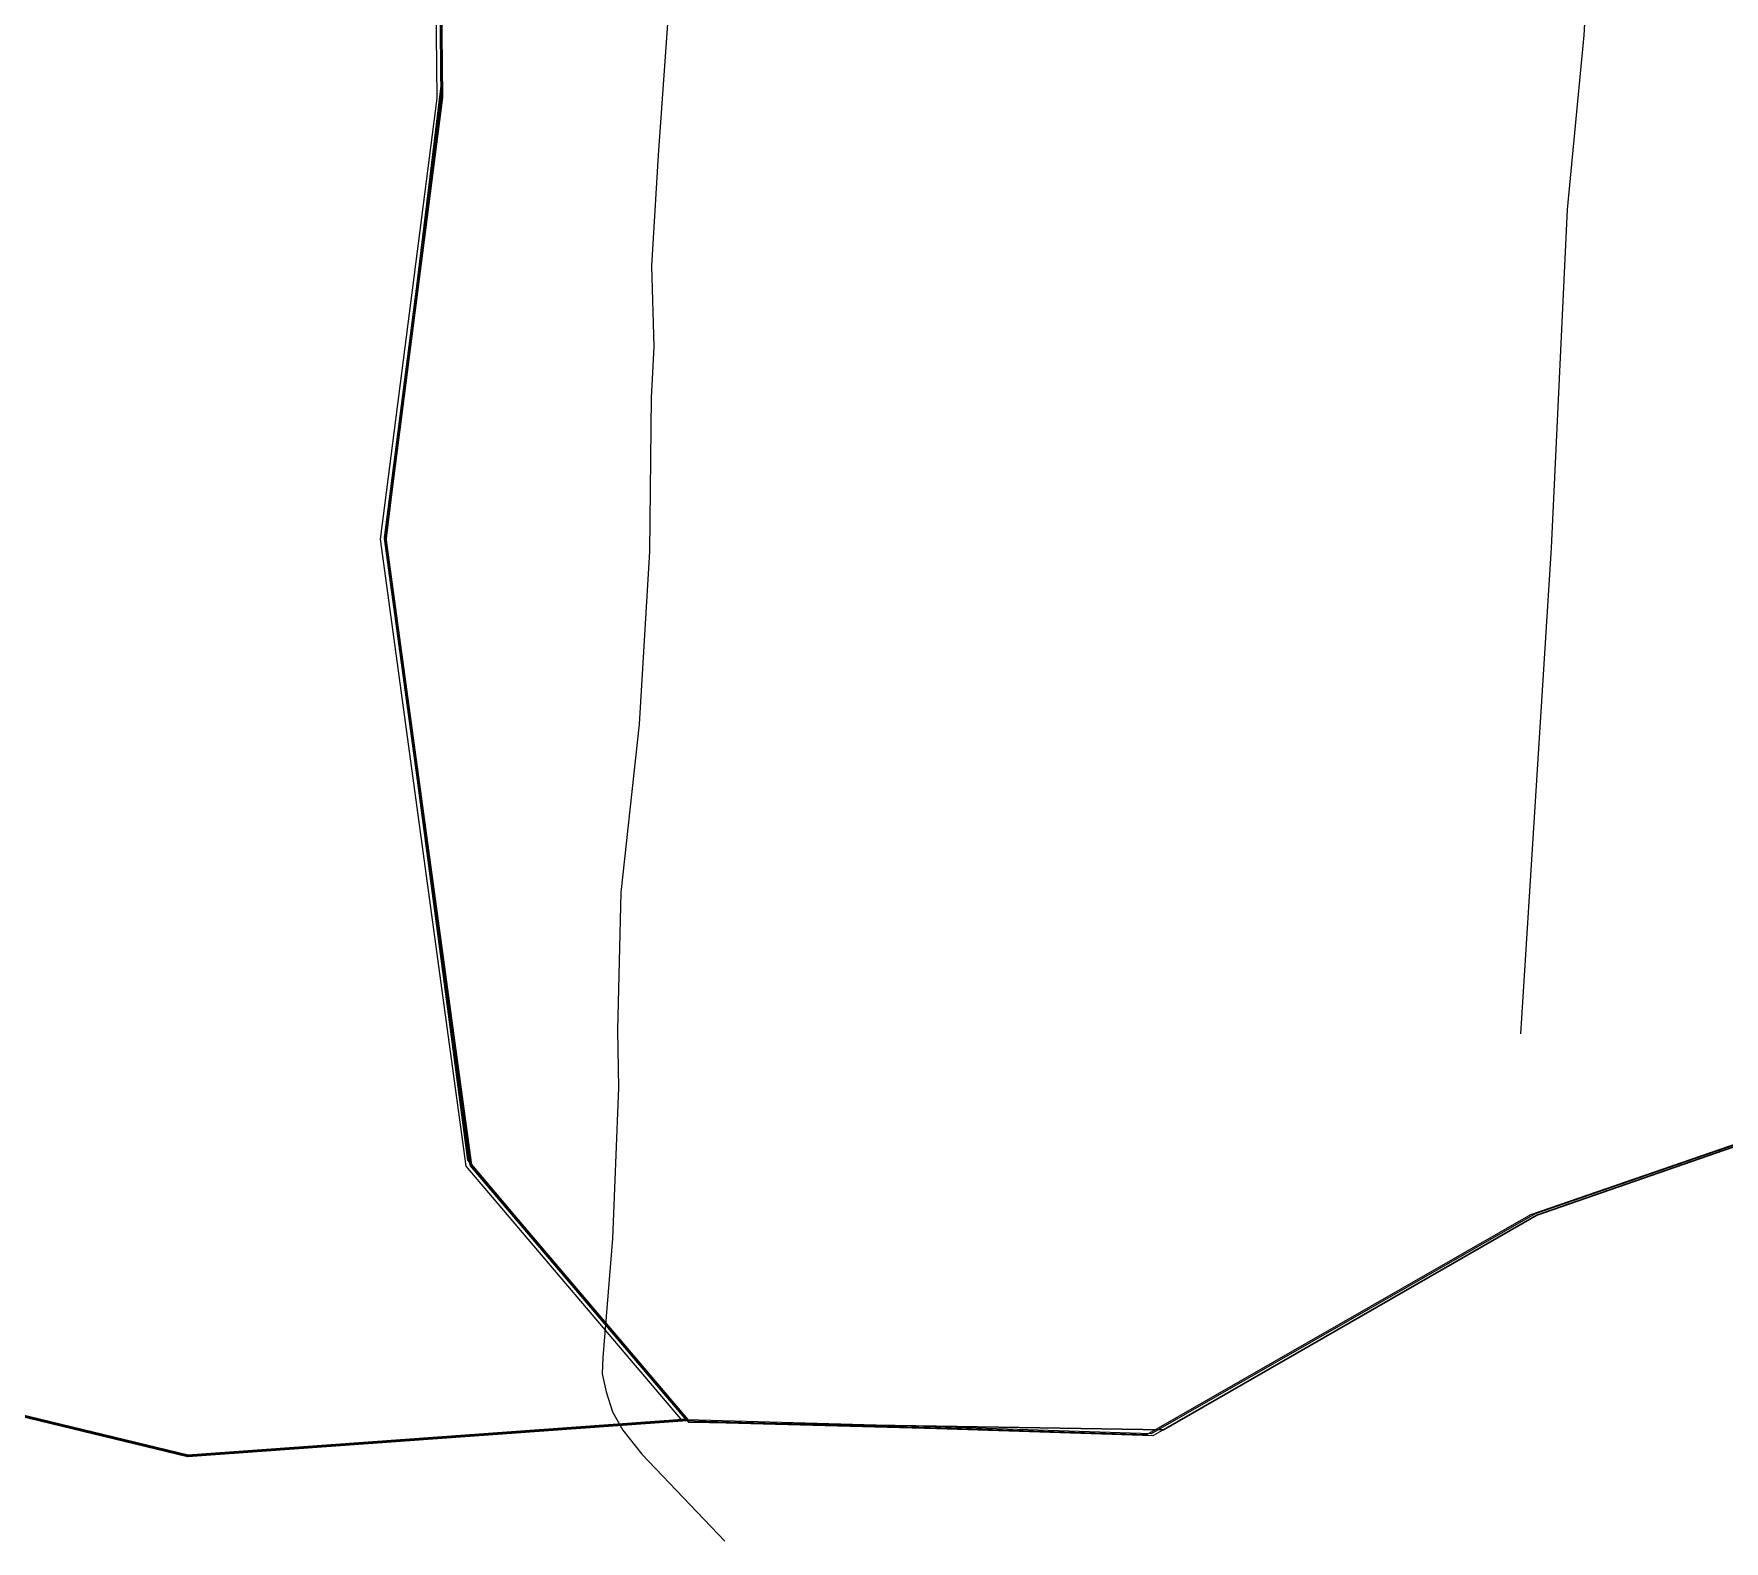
# Model space of a CAD drawing. Header units: millimetres. Extents: x 587399 to 927168, y 438565 to 1444955.
# Drawn here: x 591786 to 592772, y 438565 to 439444 of the extents above; entities that cross this region are included whole.
import ezdxf

# ---------------------------------------------------------------- set-up
doc = ezdxf.new("R2010")
doc.units = ezdxf.units.MM
doc.header["$LTSCALE"] = 2
doc.layers.add('MAJ APRES LE 13.01.2023', color=222, linetype='Continuous', lineweight=30)
doc.layers.add('Roads_others', color=24, linetype='Continuous', lineweight=9)

msp = doc.modelspace()

# ---------------------------------------------------------------- linework, layer by layer
at = {"flags": 128}
for points in [[(593620.706, 440496.008), (593637.366, 440240.528), (593649.986, 440046.988), (593616.556, 439908.918), (593505.926, 439671.758), (593373.066, 439385.368), (593245.126, 439112.318), (593096.676, 439033.038), (592918.646, 438905.568), (592797.206, 438803.308), (592659.236, 438755.698), (592435.026, 438627.248), (592309.016, 438631.478), (592164.396, 438635.548), (592038.226, 438784.078), (591988.166, 439149.658), (592021.316, 439406.898), (592017.796, 439741.918), (591949.366, 439917.828), (591726.546, 440054.648)], [(593620.706, 440496.008), (593637.366, 440240.528), (593649.986, 440046.988), (593616.556, 439908.918), (593505.926, 439671.758), (593373.066, 439385.368), (593245.126, 439112.318), (593096.676, 439033.038), (592918.646, 438905.568), (592797.206, 438803.308), (592659.236, 438755.698), (592435.026, 438627.248), (592309.016, 438631.478), (592164.396, 438635.548), (592038.226, 438784.078), (591988.166, 439149.658), (592021.316, 439406.898), (592017.796, 439741.918), (591949.366, 439917.828), (591726.546, 440054.648)], [(593620.706, 440496.008), (593637.366, 440240.528), (593649.986, 440046.988), (593616.556, 439908.918), (593505.926, 439671.758), (593373.066, 439385.368), (593245.126, 439112.318), (593096.676, 439033.038), (592918.646, 438905.568), (592797.206, 438803.308), (592659.236, 438755.698), (592435.026, 438627.248), (592309.016, 438631.478), (592164.396, 438635.548), (592038.226, 438784.078), (591988.166, 439149.658), (592021.316, 439406.898), (592017.796, 439741.918), (591949.366, 439917.828), (591726.546, 440054.648)], [(593623.43, 440496.593), (593640.09, 440241.113), (593652.71, 440047.573), (593619.28, 439909.503), (593508.65, 439672.343), (593375.79, 439385.953), (593247.85, 439112.903), (593099.4, 439033.623), (592921.37, 438906.153), (592799.93, 438803.893), (592661.96, 438756.283), (592437.75, 438627.833), (592311.74, 438632.063), (592167.12, 438636.133), (592040.95, 438784.663), (591990.89, 439150.243), (592024.04, 439407.483), (592020.52, 439742.503), (591952.09, 439918.413), (591729.27, 440055.233)], [(593623.43, 440496.593), (593640.09, 440241.113), (593652.71, 440047.573), (593619.28, 439909.503), (593508.65, 439672.343), (593375.79, 439385.953), (593247.85, 439112.903), (593099.4, 439033.623), (592921.37, 438906.153), (592799.93, 438803.893), (592661.96, 438756.283), (592437.75, 438627.833), (592311.74, 438632.063), (592167.12, 438636.133), (592040.95, 438784.663), (591990.89, 439150.243), (592024.04, 439407.483), (592020.52, 439742.503), (591952.09, 439918.413), (591729.27, 440055.233)], [(593623.43, 440496.593), (593640.09, 440241.113), (593652.71, 440047.573), (593619.28, 439909.503), (593508.65, 439672.343), (593375.79, 439385.953), (593247.85, 439112.903), (593099.4, 439033.623), (592921.37, 438906.153), (592799.93, 438803.893), (592661.96, 438756.283), (592437.75, 438627.833), (592311.74, 438632.063), (592167.12, 438636.133), (592040.95, 438784.663), (591990.89, 439150.243), (592024.04, 439407.483), (592020.52, 439742.503), (591952.09, 439918.413), (591729.27, 440055.233)]]:
    msp.add_lwpolyline(points, dxfattribs=at)
at = {"color": 7, "lineweight": 50, "flags": 128}
msp.add_lwpolyline([(591729.27, 440055.233), (591952.09, 439918.413), (592020.52, 439742.503), (592024.04, 439407.483), (591990.89, 439150.243), (592040.95, 438784.663), (592167.12, 438636.133), (591875.86, 438615.063), (591690.87, 438659.743)], dxfattribs=at)
at = {"flags": 128}
msp.add_lwpolyline([(592041.742, 438783.108), (591991.259, 439148.63), (592024.111, 439405.908), (592020.202, 439740.924), (592631.388, 439572.563), (592695.068, 439555.026), (593059.854, 439464.349), (593375.255, 439385.944), (593248.261, 439112.747), (593099.903, 439033.295), (592922.021, 438905.618), (592800.7, 438803.218), (592706.53, 438770.6), (592662.785, 438755.448), (592438.724, 438626.738), (592312.709, 438630.822), (592168.084, 438634.725), (592041.742, 438783.108)], close=True, dxfattribs=at)
msp.add_lwpolyline([(592041.742, 438783.108), (591991.259, 439148.63), (592024.111, 439405.908), (592020.202, 439740.924), (592631.388, 439572.563), (592695.068, 439555.026), (593059.854, 439464.349), (593375.255, 439385.944), (593248.261, 439112.747), (593099.903, 439033.295), (592922.021, 438905.618), (592800.7, 438803.218), (592706.53, 438770.6), (592662.785, 438755.448), (592438.724, 438626.738), (592312.709, 438630.822), (592168.084, 438634.725), (592041.742, 438783.108)], close=True, dxfattribs=at)
at = {"layer": 'MAJ APRES LE 13.01.2023', "flags": 128}
msp.add_lwpolyline([(591728.59, 440053.316), (591951.568, 439916.754), (592020.202, 439740.924), (592023.979, 439417.198), (591991.273, 439148.525), (592039.231, 438787.581), (592168.084, 438634.725), (592444.969, 438630.326), (592662.785, 438755.448), (592800.7, 438803.218), (592979.122, 438946.603), (593127.651, 439048.155), (593242.505, 439109.664), (593375.255, 439385.944), (593613.325, 439897.849), (593652.038, 440047.885), (593574.117, 441222.166)], dxfattribs=at)
at = {"layer": 'Roads_others'}
for points in [[(592705.339, 439799.756), (592695.694, 439622.119), (592695.198, 439530.718), (592690.223, 439443.757), (592680.5, 439341.988), (592671.163, 439144.685), (592653.286, 438861.291)], [(592156.287, 439458.596), (592150.11, 439373.701), (592146.312, 439309.204), (592147.691, 439262.178), (592146.874, 439246.911), (592146.089, 439232.296), (592145.136, 439142.52), (592139.131, 439041.805), (592128.516, 438943.585), (592126.509, 438863.425), (592127.131, 438829.631), (592123.655, 438741.843), (592117.918, 438672.469), (592117.628, 438662.862), (592119.87, 438652.506), (592123.601, 438640.825), (592129.574, 438630.041), (592140.746, 438616.002), (592189.191, 438565.32)]]:
    msp.add_lwpolyline(points, dxfattribs=at)

doc.saveas('drawing.dxf')
